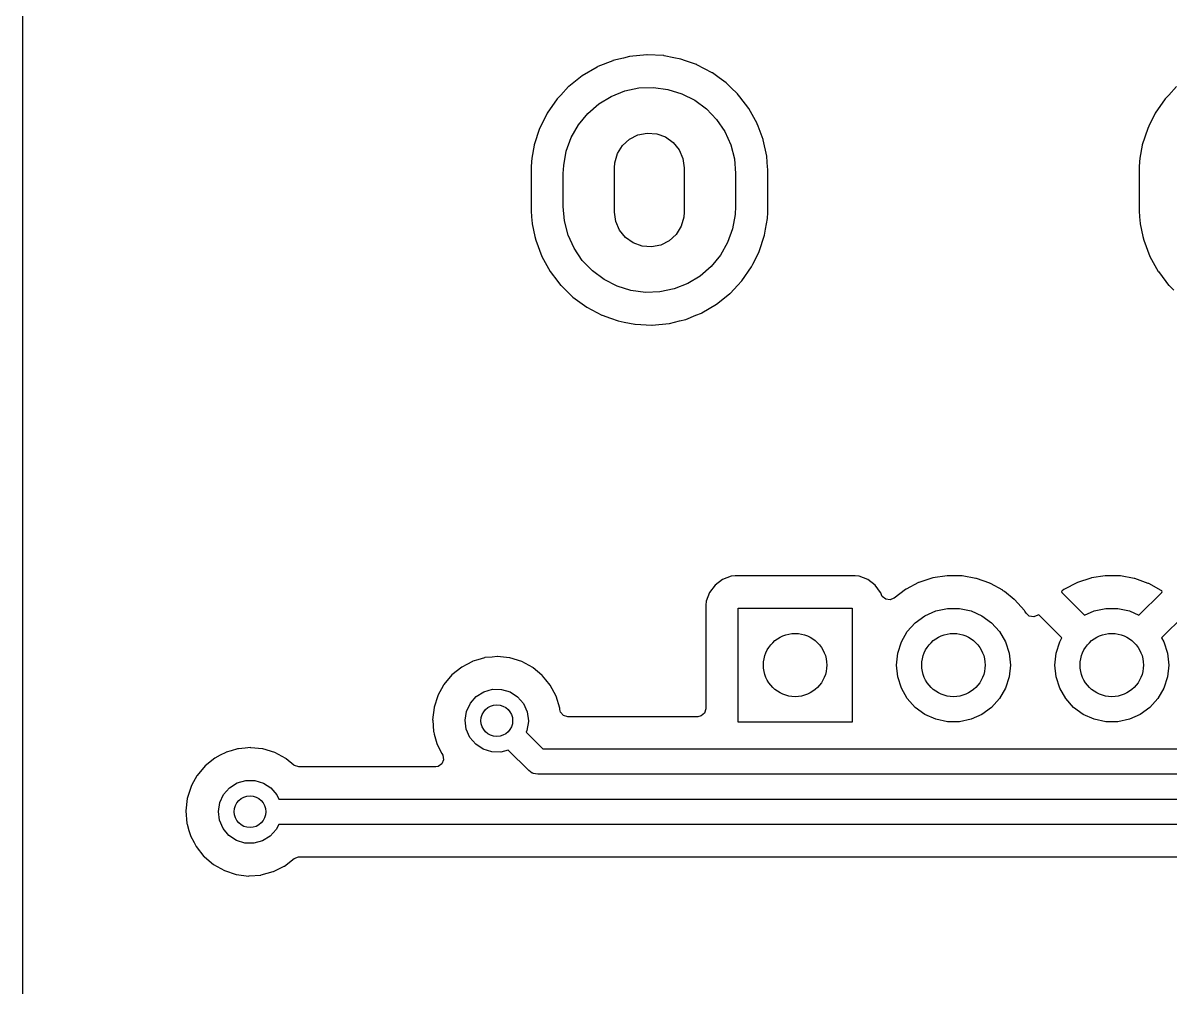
# Model space of a CAD drawing. Extents: x 41 to 172, y -238 to -26.
# Drawn here: x 41.15 to 59.26, y -121.92 to -106.7 of the extents above; entities that cross this region are included whole.
import ezdxf

# ---------------------------------------------------------------- set-up
doc = ezdxf.new("R2010")
doc.units = 0
doc.layers.add('BLACK', color=7, linetype='CONTINUOUS')

msp = doc.modelspace()

# ---------------------------------------------------------------- linework, layer by layer
at = {"layer": 'BLACK', "linetype": 'CONTINUOUS'}
for p, q in [((41.1485, -238.125), (41.1485, -26.0345)), ((50.9975, -107.207), (50.7276, -107.233)), ((51.0021, -107.207), (50.9975, -107.207)), ((51.2638, -107.22), (51.0021, -107.207)), ((51.0021, -107.207), (51.0021, -107.207)), ((51.2683, -107.22), (51.2638, -107.22)), ((51.2638, -107.22), (51.2638, -107.22)), ((51.2728, -107.221), (51.2683, -107.22)), ((50.2128, -107.399), (49.9788, -107.536)), ((50.2277, -107.393), (50.2128, -107.399)), ((50.4599, -107.299), (50.2277, -107.393)), ((50.4642, -107.297), (50.4599, -107.299)), ((50.4599, -107.299), (50.4599, -107.299)), ((50.6301, -107.257), (50.4642, -107.297)), ((50.7231, -107.234), (50.6301, -107.257)), ((50.7276, -107.233), (50.7231, -107.234)), ((50.7231, -107.234), (50.7231, -107.234)), ((51.4277, -107.252), (51.2728, -107.221)), ((51.2728, -107.221), (51.2728, -107.221)), ((51.5344, -107.273), (51.4277, -107.252)), ((51.608, -107.299), (51.5344, -107.273)), ((51.7857, -107.362), (51.608, -107.299)), ((51.7858, -107.362), (51.7857, -107.362)), ((51.7901, -107.363), (51.7858, -107.362)), ((52.03, -107.489), (51.7901, -107.363)), ((49.9788, -107.536), (49.7671, -107.705)), ((52.0337, -107.492), (52.03, -107.489)), ((52.141, -107.57), (52.0337, -107.492)), ((52.2493, -107.649), (52.141, -107.57)), ((49.7639, -107.709), (49.6392, -107.842)), ((49.7671, -107.705), (49.7639, -107.709)), ((50.6492, -107.777), (50.8743, -107.73)), ((50.8743, -107.73), (51.1041, -107.722)), ((51.1041, -107.722), (51.332, -107.752)), ((51.332, -107.752), (51.5517, -107.82)), ((52.3271, -107.725), (52.2493, -107.649)), ((52.4283, -107.824), (52.3271, -107.725)), ((59.3639, -107.709), (59.2392, -107.842)), ((49.582, -107.904), (49.4274, -108.126)), ((49.6392, -107.842), (49.582, -107.904)), ((50.2387, -107.981), (50.4353, -107.862)), ((50.4353, -107.862), (50.6492, -107.777)), ((51.5517, -107.82), (51.7567, -107.924)), ((51.7567, -107.924), (51.9412, -108.061)), ((52.4432, -107.839), (52.4283, -107.824)), ((52.4459, -107.842), (52.4432, -107.839)), ((52.467, -107.87), (52.4459, -107.842)), ((52.4459, -107.842), (52.4459, -107.842)), ((52.6077, -108.054), (52.467, -107.87)), ((59.182, -107.904), (59.0274, -108.126)), ((59.2392, -107.842), (59.182, -107.904)), ((50.065, -108.132), (50.2387, -107.981)), ((51.9412, -108.061), (52.0999, -108.228)), ((52.7393, -108.291), (52.6077, -108.054)), ((49.4254, -108.13), (49.3258, -108.331)), ((49.4274, -108.126), (49.4254, -108.13)), ((49.4254, -108.13), (49.4254, -108.13)), ((49.9192, -108.31), (50.065, -108.132)), ((52.0999, -108.228), (52.2283, -108.419)), ((52.741, -108.295), (52.7393, -108.291)), ((52.7543, -108.331), (52.741, -108.295)), ((52.741, -108.295), (52.741, -108.295)), ((59.0254, -108.13), (58.9258, -108.331)), ((59.0274, -108.126), (59.0254, -108.13)), ((59.0254, -108.13), (59.0254, -108.13)), ((49.3066, -108.369), (49.2222, -108.627)), ((49.3258, -108.331), (49.3066, -108.369)), ((49.8054, -108.51), (49.9192, -108.31)), ((50.7261, -108.538), (50.8591, -108.471)), ((50.8591, -108.471), (51.0055, -108.441)), ((51.0055, -108.441), (51.1544, -108.452)), ((51.1544, -108.452), (51.2948, -108.503)), ((52.2283, -108.419), (52.3228, -108.628)), ((52.8354, -108.545), (52.7543, -108.331)), ((58.9066, -108.369), (58.8222, -108.627)), ((58.9258, -108.331), (58.9066, -108.369)), ((49.2214, -108.631), (49.1852, -108.84)), ((49.2222, -108.627), (49.2214, -108.631)), ((49.2214, -108.631), (49.2214, -108.631)), ((49.727, -108.726), (49.8054, -108.51)), ((50.5375, -108.766), (50.6162, -108.639)), ((50.6162, -108.639), (50.7261, -108.538)), ((51.2948, -108.503), (51.4165, -108.589)), ((51.4165, -108.589), (51.5104, -108.705)), ((52.3228, -108.628), (52.3806, -108.851)), ((52.8364, -108.549), (52.8354, -108.545)), ((52.8929, -108.805), (52.8364, -108.549)), ((52.8364, -108.549), (52.8364, -108.549)), ((58.8214, -108.631), (58.7852, -108.84)), ((58.8222, -108.627), (58.8214, -108.631)), ((58.8214, -108.631), (58.8214, -108.631)), ((49.1852, -108.84), (49.1758, -108.894)), ((49.686, -108.952), (49.727, -108.726)), ((50.4959, -108.91), (50.5375, -108.766)), ((51.5104, -108.705), (51.5697, -108.842)), ((51.5697, -108.842), (51.59, -108.99)), ((52.8939, -108.81), (52.8929, -108.805)), ((52.8942, -108.814), (52.8939, -108.81)), ((52.9063, -108.981), (52.8942, -108.814)), ((58.7852, -108.84), (58.7758, -108.894)), ((49.1718, -108.973), (49.1715, -108.98)), ((49.1715, -108.98), (49.1715, -109.669)), ((49.1756, -108.898), (49.1718, -108.973)), ((49.1758, -108.894), (49.1756, -108.898)), ((49.68, -109.08), (49.686, -108.952)), ((50.49, -108.99), (50.4959, -108.91)), ((50.49, -109.69), (50.49, -108.99)), ((51.59, -108.99), (51.59, -109.69)), ((52.3806, -108.851), (52.4, -109.08)), ((52.9085, -109.011), (52.9063, -108.981)), ((52.9085, -109.7), (52.9085, -109.011)), ((58.7718, -108.973), (58.7715, -108.98)), ((58.7715, -108.98), (58.7715, -109.669)), ((58.7756, -108.898), (58.7718, -108.973)), ((58.7758, -108.894), (58.7756, -108.898)), ((49.68, -109.6), (49.68, -109.08)), ((52.4, -109.08), (52.4, -109.6)), ((49.1715, -109.669), (49.1717, -109.671)), ((49.1717, -109.671), (49.1717, -109.671)), ((49.1717, -109.671), (49.1784, -109.763)), ((49.6994, -109.829), (49.68, -109.6)), ((50.5103, -109.838), (50.49, -109.69)), ((51.59, -109.69), (51.5841, -109.77)), ((52.394, -109.728), (52.353, -109.954)), ((52.4, -109.6), (52.394, -109.728)), ((52.9042, -109.786), (52.9085, -109.7)), ((58.7715, -109.669), (58.7717, -109.671)), ((58.7717, -109.671), (58.7717, -109.671)), ((58.7717, -109.671), (58.7784, -109.763)), ((49.1784, -109.763), (49.1861, -109.87)), ((49.1861, -109.87), (49.1871, -109.875)), ((49.1871, -109.875), (49.1871, -109.875)), ((49.1871, -109.875), (49.2314, -110.076)), ((49.7572, -110.052), (49.6994, -109.829)), ((50.5695, -109.975), (50.5103, -109.838)), ((51.5424, -109.914), (51.4638, -110.041)), ((51.5841, -109.77), (51.5424, -109.914)), ((52.8743, -109.959), (52.9036, -109.79)), ((52.9036, -109.79), (52.9042, -109.786)), ((52.9036, -109.79), (52.9036, -109.79)), ((58.7784, -109.763), (58.7861, -109.87)), ((58.7861, -109.87), (58.7871, -109.875)), ((58.7871, -109.875), (58.7871, -109.875)), ((58.7871, -109.875), (58.8314, -110.076)), ((49.2314, -110.076), (49.2446, -110.135)), ((49.8517, -110.261), (49.7572, -110.052)), ((50.6635, -110.091), (50.5695, -109.975)), ((50.7852, -110.177), (50.6635, -110.091)), ((51.4638, -110.041), (51.3539, -110.142)), ((52.353, -109.954), (52.2746, -110.17)), ((52.7734, -110.311), (52.8578, -110.053)), ((52.8578, -110.053), (52.8743, -109.959)), ((58.8314, -110.076), (58.8446, -110.135)), ((49.2446, -110.135), (49.3407, -110.389)), ((49.9801, -110.452), (49.8517, -110.261)), ((50.9256, -110.228), (50.7852, -110.177)), ((51.0745, -110.239), (50.9256, -110.228)), ((51.2209, -110.209), (51.0745, -110.239)), ((51.3539, -110.142), (51.2209, -110.209)), ((52.2746, -110.17), (52.1608, -110.37)), ((58.8446, -110.135), (58.9407, -110.389)), ((49.3407, -110.389), (49.4723, -110.626)), ((50.1388, -110.619), (49.9801, -110.452)), ((52.1608, -110.37), (52.015, -110.548)), ((52.6732, -110.512), (52.7713, -110.315)), ((52.7713, -110.315), (52.7734, -110.311)), ((52.7713, -110.315), (52.7713, -110.315)), ((58.9407, -110.389), (59.0723, -110.626)), ((49.4723, -110.626), (49.4751, -110.629)), ((49.4751, -110.629), (49.5932, -110.784)), ((50.3233, -110.756), (50.1388, -110.619)), ((52.015, -110.548), (51.8413, -110.699)), ((52.498, -110.776), (52.6526, -110.554)), ((52.6526, -110.554), (52.6732, -110.512)), ((59.0723, -110.626), (59.0751, -110.629)), ((59.0751, -110.629), (59.1932, -110.784)), ((49.5932, -110.784), (49.6368, -110.841)), ((49.6368, -110.841), (49.6401, -110.845)), ((50.5283, -110.86), (50.3233, -110.756)), ((51.6447, -110.818), (51.4308, -110.903)), ((51.8413, -110.699), (51.6447, -110.818)), ((52.4344, -110.845), (52.4949, -110.78)), ((52.4949, -110.78), (52.498, -110.776)), ((52.4949, -110.78), (52.4949, -110.78)), ((59.1932, -110.784), (59.2368, -110.841)), ((59.2368, -110.841), (59.2401, -110.845)), ((49.6401, -110.845), (49.6401, -110.845)), ((49.6401, -110.845), (49.7191, -110.922)), ((49.7191, -110.922), (49.8307, -111.031)), ((50.748, -110.928), (50.5283, -110.86)), ((50.9759, -110.958), (50.748, -110.928)), ((51.2057, -110.95), (50.9759, -110.958)), ((51.4308, -110.903), (51.2057, -110.95)), ((52.1012, -111.144), (52.3033, -110.982)), ((52.3033, -110.982), (52.3094, -110.977)), ((52.3094, -110.977), (52.3129, -110.975)), ((52.3094, -110.977), (52.3094, -110.977)), ((52.3129, -110.975), (52.4344, -110.845)), ((59.2401, -110.845), (59.2401, -110.845)), ((59.2401, -110.845), (59.3191, -110.922)), ((49.8307, -111.031), (50.05, -111.191)), ((50.05, -111.191), (50.2899, -111.317)), ((51.8672, -111.281), (52.1012, -111.144)), ((50.2899, -111.317), (50.2942, -111.318)), ((50.2942, -111.318), (50.2943, -111.318)), ((50.2943, -111.318), (50.4271, -111.365)), ((50.4271, -111.365), (50.5456, -111.407)), ((51.5166, -111.407), (51.6158, -111.383)), ((51.6158, -111.383), (51.775, -111.318)), ((51.775, -111.318), (51.8629, -111.283)), ((51.8629, -111.283), (51.8672, -111.281)), ((51.8629, -111.283), (51.8629, -111.283)), ((50.5456, -111.407), (50.6435, -111.426)), ((50.6435, -111.426), (50.8072, -111.459)), ((50.8072, -111.459), (50.8072, -111.459)), ((50.8072, -111.459), (50.8117, -111.46)), ((50.8117, -111.46), (50.8162, -111.46)), ((50.8162, -111.46), (50.8162, -111.46)), ((50.8162, -111.46), (51.0779, -111.473)), ((51.0779, -111.473), (51.0779, -111.473)), ((51.0779, -111.473), (51.0825, -111.473)), ((51.0825, -111.473), (51.3524, -111.447)), ((51.3524, -111.447), (51.3569, -111.446)), ((51.3569, -111.446), (51.5166, -111.407)), ((51.3569, -111.446), (51.3569, -111.446)), ((52.1933, -115.489), (52.0767, -115.577)), ((52.3297, -115.438), (52.1933, -115.489)), ((52.3919, -115.431), (52.3297, -115.438)), ((54.2881, -115.431), (52.3919, -115.431)), ((54.3503, -115.438), (54.2881, -115.431)), ((54.4867, -115.489), (54.3503, -115.438)), ((54.6033, -115.577), (54.4867, -115.489)), ((55.2877, -115.539), (55.0915, -115.642)), ((55.2923, -115.537), (55.2877, -115.539)), ((55.2877, -115.539), (55.2877, -115.539)), ((55.5125, -115.465), (55.2923, -115.537)), ((55.7414, -115.43), (55.5125, -115.465)), ((55.7466, -115.43), (55.7414, -115.43)), ((55.9001, -115.432), (55.7466, -115.43)), ((55.7466, -115.43), (55.7466, -115.43)), ((55.973, -115.433), (55.9001, -115.432)), ((55.9781, -115.434), (55.973, -115.433)), ((56.1959, -115.473), (55.9781, -115.434)), ((55.9781, -115.434), (55.9781, -115.434)), ((56.201, -115.474), (56.1959, -115.473)), ((56.1959, -115.473), (56.1959, -115.473)), ((56.2059, -115.475), (56.201, -115.474)), ((56.4145, -115.549), (56.2059, -115.475)), ((56.2059, -115.475), (56.2059, -115.475)), ((56.4194, -115.551), (56.4145, -115.549)), ((56.4145, -115.549), (56.4145, -115.549)), ((56.4239, -115.553), (56.4194, -115.551)), ((57.7879, -115.54), (57.5917, -115.642)), ((57.7974, -115.536), (57.7879, -115.54)), ((58.0077, -115.467), (57.7974, -115.536)), ((58.0177, -115.465), (58.0077, -115.467)), ((58.2363, -115.431), (58.0177, -115.465)), ((58.2466, -115.431), (58.2363, -115.431)), ((58.4678, -115.433), (58.2466, -115.431)), ((58.478, -115.434), (58.4678, -115.433)), ((58.6958, -115.473), (58.478, -115.434)), ((58.7058, -115.476), (58.6958, -115.473)), ((58.9143, -115.55), (58.7058, -115.476)), ((58.9237, -115.554), (58.9143, -115.55)), ((51.9894, -115.693), (51.9383, -115.83)), ((52.0767, -115.577), (51.9894, -115.693)), ((54.6906, -115.693), (54.6033, -115.577)), ((54.6938, -115.702), (54.6906, -115.693)), ((54.7043, -115.73), (54.6938, -115.702)), ((54.6938, -115.702), (54.6938, -115.702)), ((54.7171, -115.755), (54.7043, -115.73)), ((55.0827, -115.647), (54.9017, -115.783)), ((55.0869, -115.644), (55.0827, -115.647)), ((55.0827, -115.647), (55.0827, -115.647)), ((55.0915, -115.642), (55.0869, -115.644)), ((56.6176, -115.66), (56.4239, -115.553)), ((56.4239, -115.553), (56.4239, -115.553)), ((56.6221, -115.663), (56.6176, -115.66)), ((56.6176, -115.66), (56.6176, -115.66)), ((56.6262, -115.666), (56.6221, -115.663)), ((56.6448, -115.681), (56.6262, -115.666)), ((56.6262, -115.666), (56.6262, -115.666)), ((56.7998, -115.803), (56.6448, -115.681)), ((57.554, -115.669), (57.5455, -115.681)), ((57.5455, -115.681), (57.5523, -115.693)), ((57.5523, -115.693), (57.9106, -116.051)), ((57.583, -115.648), (57.554, -115.669)), ((57.5917, -115.642), (57.583, -115.648)), ((58.7694, -116.051), (59.129, -115.692)), ((59.1173, -115.661), (58.9237, -115.554)), ((59.1259, -115.666), (59.1173, -115.661)), ((59.1282, -115.668), (59.1259, -115.666)), ((59.136, -115.679), (59.1282, -115.668)), ((59.129, -115.692), (59.136, -115.679)), ((51.9383, -115.83), (51.9315, -115.892)), ((51.9315, -115.892), (51.9315, -117.529)), ((54.7713, -115.801), (54.7171, -115.755)), ((54.8417, -115.81), (54.7713, -115.801)), ((54.901, -115.782), (54.8417, -115.81)), ((54.9017, -115.783), (54.901, -115.782)), ((56.8039, -115.806), (56.7998, -115.803)), ((56.7998, -115.803), (56.7998, -115.803)), ((56.9598, -115.978), (56.8039, -115.806)), ((52.44, -117.74), (52.44, -115.94)), ((52.44, -115.94), (54.24, -115.94)), ((54.24, -115.94), (54.24, -117.74)), ((55.2378, -116.171), (55.39, -116.061)), ((55.39, -116.061), (55.5619, -115.984)), ((55.5619, -115.984), (55.7459, -115.945)), ((55.7459, -115.945), (55.9341, -115.945)), ((55.9341, -115.945), (56.1181, -115.984)), ((56.1181, -115.984), (56.29, -116.061)), ((56.29, -116.061), (56.4422, -116.171)), ((56.9681, -115.991), (56.9598, -115.978)), ((56.9894, -116.023), (56.9681, -115.991)), ((57.0372, -116.067), (56.9894, -116.023)), ((57.1069, -116.08), (57.0372, -116.067)), ((57.1729, -116.054), (57.1069, -116.08)), ((57.1823, -116.047), (57.1729, -116.054)), ((57.1939, -116.053), (57.1823, -116.047)), ((57.5533, -116.412), (57.1939, -116.053)), ((57.9106, -116.051), (58.0619, -115.984)), ((58.0619, -115.984), (58.2459, -115.945)), ((58.2459, -115.945), (58.4341, -115.945)), ((58.4341, -115.945), (58.6181, -115.984)), ((58.6181, -115.984), (58.7694, -116.051)), ((59.489, -116.05), (59.1267, -116.412)), ((55.1119, -116.311), (55.2378, -116.171)), ((56.4422, -116.171), (56.5681, -116.311)), ((55.0178, -116.474), (55.1119, -116.311)), ((56.5681, -116.311), (56.6622, -116.474)), ((57.5178, -116.474), (57.5533, -116.412)), ((59.1267, -116.412), (59.1622, -116.474)), ((54.9597, -116.653), (55.0178, -116.474)), ((56.6622, -116.474), (56.7203, -116.653)), ((57.4597, -116.653), (57.5178, -116.474)), ((59.1622, -116.474), (59.2203, -116.653)), ((48.2454, -116.782), (48.1546, -116.829)), ((48.2509, -116.779), (48.2454, -116.782)), ((48.2454, -116.782), (48.2454, -116.782)), ((48.3296, -116.756), (48.2509, -116.779)), ((48.4347, -116.725), (48.3296, -116.756)), ((48.4406, -116.723), (48.4347, -116.725)), ((48.4347, -116.725), (48.4347, -116.725)), ((48.4467, -116.723), (48.4406, -116.723)), ((48.4468, -116.723), (48.4467, -116.723)), ((48.5551, -116.713), (48.4468, -116.723)), ((48.6376, -116.705), (48.5551, -116.713)), ((48.6437, -116.706), (48.6376, -116.705)), ((48.8281, -116.725), (48.6437, -116.706)), ((48.6437, -116.706), (48.6437, -116.706)), ((48.8343, -116.726), (48.8281, -116.725)), ((48.8281, -116.725), (48.8281, -116.725)), ((49.0232, -116.784), (48.8343, -116.726)), ((49.1972, -116.878), (49.0232, -116.784)), ((54.94, -116.84), (54.9597, -116.653)), ((56.7203, -116.653), (56.74, -116.84)), ((57.44, -116.84), (57.4597, -116.653)), ((59.2203, -116.653), (59.24, -116.84)), ((47.9215, -116.994), (47.7943, -117.146)), ((48.0756, -116.871), (47.9215, -116.994)), ((48.1546, -116.829), (48.0756, -116.871)), ((49.2019, -116.882), (49.1972, -116.878)), ((49.3432, -116.999), (49.2019, -116.882)), ((49.2019, -116.882), (49.2019, -116.882)), ((49.3496, -117.004), (49.3432, -116.999)), ((54.9597, -117.027), (54.94, -116.84)), ((56.74, -116.84), (56.7203, -117.027)), ((57.4597, -117.027), (57.44, -116.84)), ((59.24, -116.84), (59.2203, -117.027)), ((47.7879, -117.158), (47.6991, -117.319)), ((47.7914, -117.151), (47.7879, -117.158)), ((47.7943, -117.146), (47.7914, -117.151)), ((47.7914, -117.151), (47.7914, -117.151)), ((49.3535, -117.009), (49.3496, -117.004)), ((49.4042, -117.071), (49.3535, -117.009)), ((49.3535, -117.009), (49.3535, -117.009)), ((49.4746, -117.158), (49.4042, -117.071)), ((49.5674, -117.332), (49.4746, -117.158)), ((55.0178, -117.206), (54.9597, -117.027)), ((56.7203, -117.027), (56.6622, -117.206)), ((57.5178, -117.206), (57.4597, -117.027)), ((59.2203, -117.027), (59.1622, -117.206)), ((47.6972, -117.325), (47.6411, -117.502)), ((47.6991, -117.319), (47.6972, -117.325)), ((47.6972, -117.325), (47.6972, -117.325)), ((48.2126, -117.444), (48.3064, -117.338)), ((48.3064, -117.338), (48.4263, -117.262)), ((48.4263, -117.262), (48.5626, -117.223)), ((48.5626, -117.223), (48.7044, -117.224)), ((48.7044, -117.224), (48.8402, -117.265)), ((48.8402, -117.265), (48.9592, -117.342)), ((48.9592, -117.342), (49.0517, -117.449)), ((49.6246, -117.522), (49.5674, -117.332)), ((55.1119, -117.369), (55.0178, -117.206)), ((56.6622, -117.206), (56.5681, -117.369)), ((57.6119, -117.369), (57.5178, -117.206)), ((59.1622, -117.206), (59.0681, -117.369)), ((47.6393, -117.508), (47.6172, -117.704)), ((47.6411, -117.502), (47.6393, -117.508)), ((48.1523, -117.572), (48.2126, -117.444)), ((49.0517, -117.449), (49.1104, -117.578)), ((49.6252, -117.528), (49.6246, -117.522)), ((49.6266, -117.542), (49.6252, -117.528)), ((49.6252, -117.528), (49.6252, -117.528)), ((49.6373, -117.582), (49.6266, -117.542)), ((51.9315, -117.529), (51.9115, -117.598)), ((55.2378, -117.509), (55.1119, -117.369)), ((55.39, -117.619), (55.2378, -117.509)), ((56.4422, -117.509), (56.29, -117.619)), ((56.5681, -117.369), (56.4422, -117.509)), ((57.7378, -117.509), (57.6119, -117.369)), ((57.89, -117.619), (57.7378, -117.509)), ((58.9422, -117.509), (58.79, -117.619)), ((59.0681, -117.369), (58.9422, -117.509)), ((47.6172, -117.704), (47.6177, -117.71)), ((47.6177, -117.71), (47.6328, -117.889)), ((48.1305, -117.712), (48.1523, -117.572)), ((48.1489, -117.853), (48.1305, -117.712)), ((49.1104, -117.578), (49.1305, -117.718)), ((49.1305, -117.718), (49.1304, -117.731)), ((49.6838, -117.635), (49.6373, -117.582)), ((49.752, -117.655), (49.6838, -117.635)), ((51.8055, -117.655), (49.752, -117.655)), ((51.8578, -117.644), (51.8055, -117.655)), ((51.9115, -117.598), (51.8578, -117.644)), ((55.5619, -117.696), (55.39, -117.619)), ((55.7459, -117.735), (55.5619, -117.696)), ((56.1181, -117.696), (55.9341, -117.735)), ((56.29, -117.619), (56.1181, -117.696)), ((58.0619, -117.696), (57.89, -117.619)), ((58.2459, -117.735), (58.0619, -117.696)), ((58.6181, -117.696), (58.4341, -117.735)), ((58.79, -117.619), (58.6181, -117.696)), ((47.6328, -117.889), (47.6338, -117.901)), ((47.6338, -117.901), (47.6424, -117.932)), ((48.206, -117.983), (48.1489, -117.853)), ((49.1068, -117.871), (49.0933, -117.898)), ((49.0933, -117.898), (49.3588, -118.164)), ((49.1304, -117.731), (49.1068, -117.871)), ((54.24, -117.74), (52.44, -117.74)), ((55.9341, -117.735), (55.7459, -117.735)), ((58.4341, -117.735), (58.2459, -117.735)), ((47.6424, -117.932), (47.6845, -118.078)), ((47.6845, -118.078), (47.6883, -118.092)), ((48.2972, -118.091), (48.206, -117.983)), ((44.264, -118.264), (44.1796, -118.308)), ((44.3494, -118.22), (44.264, -118.264)), ((44.3548, -118.217), (44.3494, -118.22)), ((44.3494, -118.22), (44.3494, -118.22)), ((44.4335, -118.194), (44.3548, -118.217)), ((44.5386, -118.163), (44.4335, -118.194)), ((44.5387, -118.163), (44.5386, -118.163)), ((44.5446, -118.161), (44.5387, -118.163)), ((44.5507, -118.16), (44.5446, -118.161)), ((44.659, -118.151), (44.5507, -118.16)), ((44.5507, -118.16), (44.5507, -118.16)), ((44.7415, -118.143), (44.659, -118.151)), ((44.7476, -118.144), (44.7415, -118.143)), ((44.7477, -118.144), (44.7476, -118.144)), ((44.9321, -118.163), (44.7477, -118.144)), ((44.9382, -118.164), (44.9321, -118.163)), ((44.9321, -118.163), (44.9321, -118.163)), ((45.1271, -118.222), (44.9382, -118.164)), ((45.3011, -118.316), (45.1271, -118.222)), ((47.6883, -118.092), (47.7634, -118.238)), ((47.7634, -118.238), (47.7771, -118.264)), ((47.7771, -118.264), (47.7904, -118.334)), ((48.4152, -118.17), (48.2972, -118.091)), ((48.5506, -118.212), (48.4152, -118.17)), ((48.6923, -118.215), (48.5506, -118.212)), ((48.8114, -118.182), (48.6923, -118.215)), ((49.1346, -118.505), (48.8114, -118.182)), ((49.3588, -118.164), (79.6732, -118.164)), ((44.0254, -118.432), (43.8983, -118.584)), ((44.1796, -118.308), (44.0254, -118.432)), ((45.3059, -118.32), (45.3011, -118.316)), ((45.4253, -118.419), (45.3059, -118.32)), ((45.3059, -118.32), (45.3059, -118.32)), ((45.4375, -118.428), (45.4253, -118.419)), ((45.5056, -118.448), (45.4375, -118.428)), ((47.665, -118.448), (45.5056, -118.448)), ((47.7061, -118.441), (47.665, -118.448)), ((47.764, -118.4), (47.7061, -118.441)), ((47.7904, -118.334), (47.764, -118.4)), ((43.8953, -118.589), (43.8165, -118.733)), ((43.8983, -118.584), (43.8953, -118.589)), ((43.8953, -118.589), (43.8953, -118.589)), ((49.1629, -118.523), (49.1346, -118.505)), ((49.189, -118.544), (49.1629, -118.523)), ((49.2002, -118.547), (49.189, -118.544)), ((49.2099, -118.553), (49.2002, -118.547)), ((49.2431, -118.557), (49.2099, -118.553)), ((49.2757, -118.564), (49.2431, -118.557)), ((79.756, -118.564), (49.2757, -118.564)), ((43.803, -118.757), (43.7432, -118.946)), ((43.8165, -118.733), (43.803, -118.757)), ((44.3165, -118.882), (44.4104, -118.776)), ((44.4104, -118.776), (44.5303, -118.7)), ((44.5303, -118.7), (44.6666, -118.661)), ((44.6666, -118.661), (44.8084, -118.662)), ((44.8084, -118.662), (44.9442, -118.703)), ((44.9442, -118.703), (45.0631, -118.78)), ((45.0631, -118.78), (45.1557, -118.887)), ((43.7432, -118.946), (43.7212, -119.142)), ((44.2563, -119.01), (44.3165, -118.882)), ((45.1557, -118.887), (45.1872, -118.956)), ((45.1872, -118.956), (129.176, -118.956)), ((43.7212, -119.142), (43.7377, -119.339)), ((44.2345, -119.15), (44.2563, -119.01)), ((44.2529, -119.291), (44.2345, -119.15)), ((43.7377, -119.339), (43.7413, -119.352)), ((43.7413, -119.352), (43.7695, -119.45)), ((44.31, -119.421), (44.2529, -119.291)), ((43.7695, -119.45), (43.7922, -119.529)), ((43.7922, -119.529), (43.795, -119.535)), ((43.795, -119.535), (43.8503, -119.643)), ((44.4012, -119.529), (44.31, -119.421)), ((44.5192, -119.608), (44.4012, -119.529)), ((45.149, -119.436), (45.0538, -119.541)), ((45.1875, -119.356), (45.149, -119.436)), ((129.259, -119.356), (45.1875, -119.356)), ((43.8503, -119.643), (43.8826, -119.705)), ((43.8826, -119.705), (44.0055, -119.86)), ((44.6545, -119.65), (44.5192, -119.608)), ((44.7962, -119.653), (44.6545, -119.65)), ((44.933, -119.615), (44.7962, -119.653)), ((45.0538, -119.541), (44.933, -119.615)), ((44.0055, -119.86), (44.0102, -119.864)), ((44.0102, -119.864), (44.0102, -119.864)), ((44.0102, -119.864), (44.0525, -119.9)), ((45.2774, -120.012), (45.4316, -119.892)), ((45.4316, -119.892), (45.4976, -119.865)), ((45.4976, -119.865), (45.5091, -119.865)), ((45.5091, -119.865), (121.236, -119.865)), ((44.0525, -119.9), (44.1561, -119.989)), ((44.1561, -119.989), (44.3287, -120.085)), ((45.1064, -120.098), (45.2719, -120.015)), ((45.2719, -120.015), (45.2774, -120.012)), ((45.2719, -120.015), (45.2719, -120.015)), ((44.3287, -120.085), (44.5168, -120.146)), ((44.5168, -120.146), (44.7132, -120.17)), ((44.7132, -120.17), (44.7194, -120.169)), ((44.7194, -120.169), (44.9043, -120.155)), ((44.7194, -120.169), (44.7194, -120.169)), ((44.9043, -120.155), (44.9104, -120.154)), ((44.9043, -120.155), (44.9043, -120.155)), ((44.9104, -120.154), (45.1009, -120.101)), ((45.1009, -120.101), (45.1064, -120.098)), ((45.1064, -120.098), (45.1064, -120.098))]:
    msp.add_line(p, q, dxfattribs=at)
at = {"layer": 'BLACK'}
for centre, radius in [((53.34, -116.84), 0.5), ((55.84, -116.84), 0.5), ((58.34, -116.84), 0.5), ((48.6305, -117.718), 0.25), ((44.7344, -119.156), 0.25)]:
    msp.add_circle(centre, radius, dxfattribs=at)

doc.saveas('drawing.dxf')
